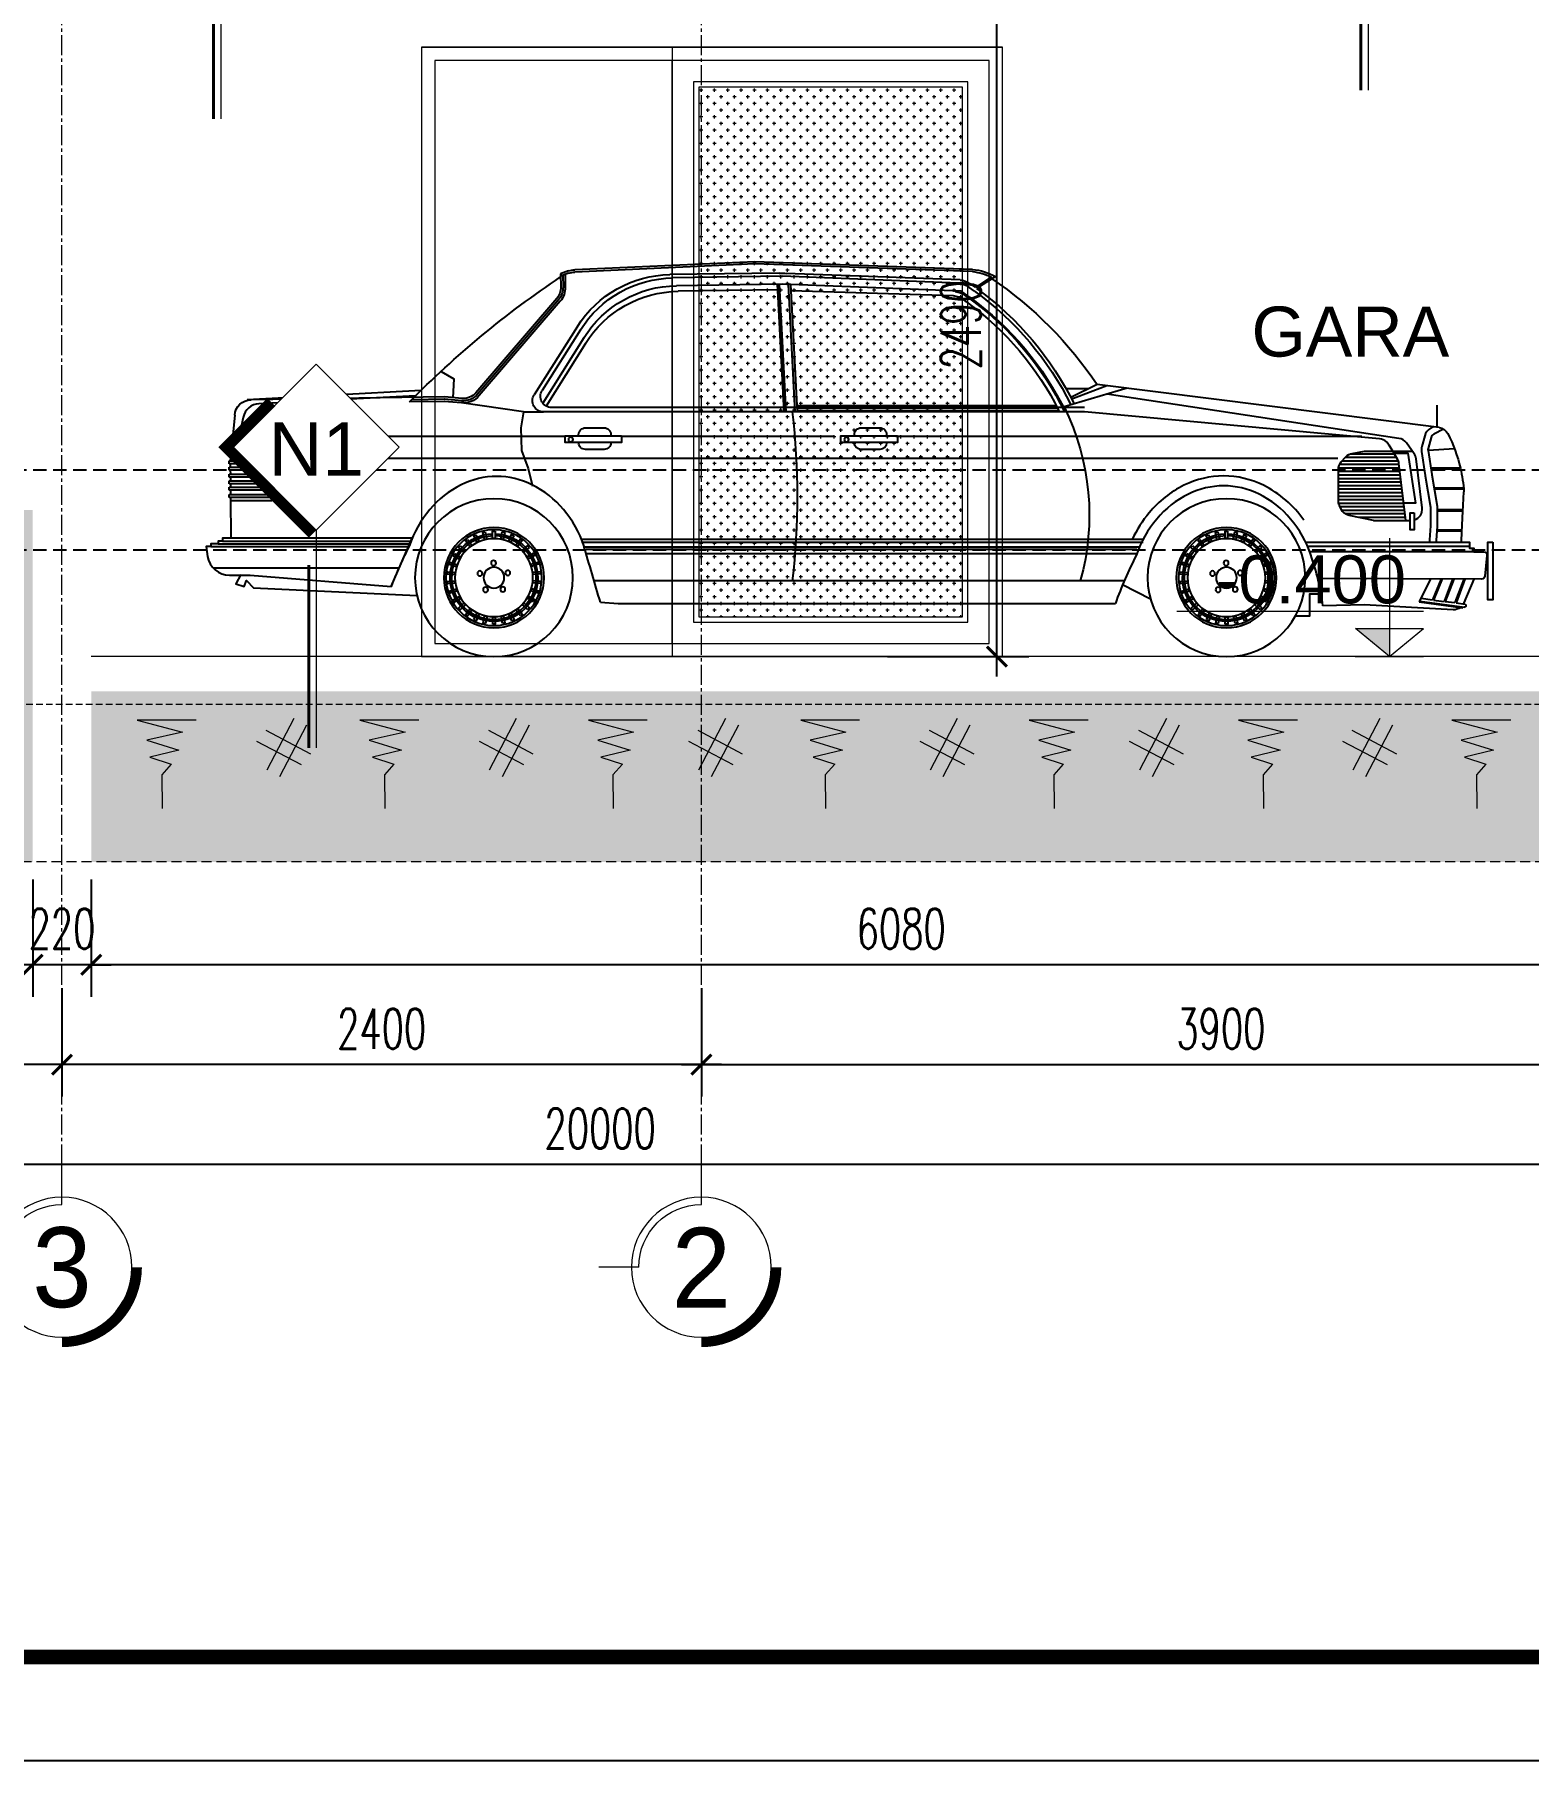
# Model space of a CAD drawing. Header units: millimetres. Extents: x -229618 to 2906, y -178063 to 96806.
# Drawn here: x -111462 to -105854, y -155647 to -149171 of the extents above; entities that cross this region are included whole.
import ezdxf
from ezdxf.enums import TextEntityAlignment as Align

# ---------------------------------------------------------------- set-up
doc = ezdxf.new("R2010")
doc.units = ezdxf.units.MM
doc.header["$LTSCALE"] = 200
doc.header["$MEASUREMENT"] = 0
doc.set_wipeout_variables(frame=1)
doc.header["$PDMODE"] = 3
doc.header["$PDSIZE"] = 50
for name, pattern in [('CENTER', [2, 1.25, -0.25, 0.25, -0.25]), ('CENTER2', [1.125, 0.75, -0.125, 0.125, -0.125]), ('DASHED2', [0.375, 0.25, -0.125])]:
    doc.linetypes.add(name, pattern=pattern)
doc.layers.get('0').update_dxf_attribs({"color": 95, "linetype": 'CONTINUOUS'})
doc.layers.get('DEFPOINTS').update_dxf_attribs({"linetype": 'CONTINUOUS'})
for name, color, linetype, lineweight in [('cat', 1, 'CONTINUOUS', 40), ('hatch', 250, 'CONTINUOUS', 5), ('nho', 252, 'CONTINUOUS', 15), ('thay', 7, 'CONTINUOUS', 18), ('tim', 18, 'CENTER2', 9)]:
    doc.layers.add(name, color=color, linetype=linetype, lineweight=lineweight)
for name, color, linetype in [('DIM', 251, 'CONTINUOUS'), ('KHUNGTEN', 7, 'CONTINUOUS'), ('MANH', 9, 'CONTINUOUS'), ('NOITHAT', 99, 'CONTINUOUS'), ('TEXT', 33, 'CONTINUOUS'), ('TRUC', 251, 'CENTER')]:
    doc.layers.add(name, color=color, linetype=linetype)
doc.layers.add('in', color=203, linetype='CONTINUOUS', lineweight=5, plot=False)
doc.styles.add('Aria H iso', font='Vharial_0.ttf')
doc.styles.add('Arial N  iso', font='vnarialn_0.ttf')
doc.styles.add('CHU HOA Day', font='Vharial_0.ttf')
doc.styles.add('dam', font='Vhavanb_0.ttf', dxfattribs={"width": 0.9, "height": 450})
doc.styles.add('Scale', font='vnsimli.shx', dxfattribs={"width": 0.65, "bigfont": 'bigfont.shx'})
doc.dimstyles.new('Scale', dxfattribs={"dimscale": 75, "dimtxt": 2, "dimasz": 1, "dimexe": 1.6, "dimexo": 0, "dimgap": 0.8, "dimtad": 1, "dimdec": 0, "dimzin": 0, "dimdsep": 46, "dimtxsty": 'Scale', "dimblk": 'ARCHTICK', "dimcen": 0.1, "dimdle": 1, "dimclrd": 256, "dimclre": 256, "dimclrt": 3, "dimadec": 0, "dimazin": 0, "dimtfac": 1, "dimtdec": 0, "dimtix": 1, "dimtmove": 2, "dimatfit": 3, "dimldrblk": 'ARCHTICK', "dimfxl": 0, "dimtolj": 1, "dimtzin": 0, "dimarcsym": 0})

# ---------------------------------------------------------------- blocks, each defined once
blk = doc.blocks.new('KhungA3')
at = {"layer": 'DEFPOINTS', "color": 8}
blk.add_lwpolyline([(-3.738, 3.813), (416.305, 3.813), (416.305, 300.813), (-3.738, 300.813)], close=True, dxfattribs=at)
at = {"layer": 'KHUNGTEN', "color": 4, "const_width": 0.724}
blk.add_lwpolyline([(7.542, 8.987), (411.131, 8.987), (411.131, 295.639), (7.542, 295.639)], close=True, dxfattribs=at)
blk = doc.blocks.new('_ArchTick')
at = {"color": 0, "linetype": 'ByBlock', "const_width": 0.15}
blk.add_lwpolyline([(-0.5, -0.5), (0.5, 0.5)], dxfattribs=at)
blk = doc.blocks.new('*D2435')
at = {"layer": 'DEFPOINTS', "color": 0, "linetype": 'Continuous'}
for p in [(-111358.9, -152748.3), (-108958.9, -152748.3), (-111358.9, -153035.8)]:
    blk.add_point(p, dxfattribs=at)
at = {"layer": 'DIM', "linetype": 'Continuous', "lineweight": -2}
for p, q in [((-111358.9, -152748.3), (-111358.9, -153155.8)), ((-108958.9, -152748.3), (-108958.9, -153155.8)), ((-108883.9, -153035.8), (-111433.9, -153035.8))]:
    blk.add_line(p, q, dxfattribs=at)
at = {"layer": 'DIM', "linetype": 'Continuous', "lineweight": -2, "xscale": 75, "yscale": 75, "zscale": 75, "rotation": 180}
blk.add_blockref('_ArchTick', (-111358.9, -153035.8), dxfattribs=at)
at = {"layer": 'DIM', "linetype": 'Continuous', "lineweight": -2, "xscale": 75, "yscale": 75, "zscale": 75}
blk.add_blockref('_ArchTick', (-108958.9, -153035.8), dxfattribs=at)
at = {"layer": 'DIM', "color": 3, "linetype": 'Continuous', "insert": (-110158.9, -152900.8), "char_height": 150, "attachment_point": 5, "style": 'Scale'}
blk.add_mtext('\\A1;2400', dxfattribs=at)
blk = doc.blocks.new('*D2437')
at = {"layer": 'DEFPOINTS', "color": 0, "linetype": 'Continuous'}
for p in [(-115558.9, -152748.3), (-111358.9, -152748.3), (-115558.9, -153035.8)]:
    blk.add_point(p, dxfattribs=at)
at = {"layer": 'DIM', "linetype": 'Continuous', "lineweight": -2}
for p, q in [((-115558.9, -152748.3), (-115558.9, -153155.8)), ((-111358.9, -152748.3), (-111358.9, -153155.8)), ((-111283.9, -153035.8), (-115633.9, -153035.8))]:
    blk.add_line(p, q, dxfattribs=at)
at = {"layer": 'DIM', "linetype": 'Continuous', "lineweight": -2, "xscale": 75, "yscale": 75, "zscale": 75, "rotation": 180}
blk.add_blockref('_ArchTick', (-115558.9, -153035.8), dxfattribs=at)
at = {"layer": 'DIM', "linetype": 'Continuous', "lineweight": -2, "xscale": 75, "yscale": 75, "zscale": 75}
blk.add_blockref('_ArchTick', (-111358.9, -153035.8), dxfattribs=at)
at = {"layer": 'DIM', "color": 3, "linetype": 'Continuous', "insert": (-113458.9, -152900.8), "char_height": 150, "attachment_point": 5, "style": 'Scale'}
blk.add_mtext('\\A1;4200', dxfattribs=at)
blk = doc.blocks.new('*D2439')
at = {"layer": 'DEFPOINTS', "color": 0, "linetype": 'Continuous'}
for p in [(-119338.9, -152748.3), (-99338.9, -152748.3), (-119338.9, -153410.8)]:
    blk.add_point(p, dxfattribs=at)
at = {"layer": 'DIM', "linetype": 'Continuous', "lineweight": -2}
for p, q in [((-119338.9, -152748.3), (-119338.9, -153530.8)), ((-99338.9, -152748.3), (-99338.9, -153530.8)), ((-99263.9, -153410.8), (-119413.9, -153410.8))]:
    blk.add_line(p, q, dxfattribs=at)
at = {"layer": 'DIM', "linetype": 'Continuous', "lineweight": -2, "xscale": 75, "yscale": 75, "zscale": 75, "rotation": 180}
blk.add_blockref('_ArchTick', (-119338.9, -153410.8), dxfattribs=at)
at = {"layer": 'DIM', "linetype": 'Continuous', "lineweight": -2, "xscale": 75, "yscale": 75, "zscale": 75}
blk.add_blockref('_ArchTick', (-99338.9, -153410.8), dxfattribs=at)
at = {"layer": 'DIM', "color": 3, "linetype": 'Continuous', "insert": (-109338.9, -153275.8), "char_height": 150, "attachment_point": 5, "style": 'Scale'}
blk.add_mtext('\\A1;20000', dxfattribs=at)
blk = doc.blocks.new('tr')
at = {"layer": 'thay', "ltscale": 600}
for p, q in [((0, -200), (0, 0)), ((313.2, -513.2), (513.2, -513.2))]:
    blk.add_line(p, q, dxfattribs=at)
at = {"layer": 'thay', "ltscale": 600, "const_width": 50}
blk.add_lwpolyline([(-375, -513.2, 0.414214), (0, -888.2, 0.414214)], format="xyb", dxfattribs=at)
at = {"layer": 'thay', "ltscale": 600}
blk.add_circle((0, -513.2), 350, dxfattribs=at)
blk.add_arc((0, -513.2), 313.2, 0, 90, dxfattribs=at)
at = {"layer": 'TEXT', "linetype": 'Continuous', "style": 'Aria H iso'}
blk.add_attdef('A', text='', height=350, dxfattribs=at).set_placement((0, -670.6), align=Align.CENTER)
blk = doc.blocks.new('oto123')
at = {"layer": 'NOITHAT'}
for p, q in [((1003.2, 1529.5), (1863.1, 1559.9)), ((1003.5, 1520.7), (1863.4, 1551.1)), ((1052.7, 1488.2), (1739.3, 1514)), ((1059.2, 1475.7), (1753.7, 1502.3)), ((1753.7, 1502.3), (2187, 1495.8)), ((1766.9, 1515.3), (2199.1, 1508.8)), ((1863.4, 1551.1), (2574.5, 1519)), ((1863.8, 1559.9), (2574.5, 1528.2)), ((2599.3, 1523.4), (2630.8, 1512.6)), ((2599.3, 1514.2), (2630.6, 1503.4)), ((989.5, 1458.1), (1013.8, 1474.2)), ((995, 1443.5), (1017.7, 1459.7)), ((1013, 1418.5), (1047.8, 1443.4)), ((1047.8, 1443.4), (1755.1, 1471.4)), ((1755.1, 1471.4), (2172.8, 1465.2)), ((1774.4, 1449.1), (2166.3, 1443.2)), ((1015.6, 1414.9), (1030.7, 1425.7)), ((2564.5, 1303.9), (2735, 1034.1)), ((2532.5, 1237), (2687.7, 989.7)), ((2539.1, 1258.9), (2700.9, 1000.9)), ((2552.4, 1290.8), (2703.5, 1051.7)), ((-841, 904.8), (510.7, 1075.1)), ((3088.6, 1025.6), (3853.7, 1014.6)), ((561.4, 984.2), (2666.3, 984.2)), ((561.4, 966.6), (2697.8, 966.6)), ((2777.7, 966.6), (3022.9, 1002.2)), ((2777.7, 966.6), (2788.5, 904.3)), ((3088.4, 1008), (3227.6, 1006)), ((3088.5, 1016.8), (3218.7, 1015)), ((2788.5, 904.3), (2785.2, 813.9)), ((3918.5, 953.9), (3936, 773.4)), ((1342.5, 845.5), (1342.5, 844.8)), ((1368.9, 818.4), (1443.7, 818.4)), ((1470.1, 844.8), (1470.1, 845.5)), ((-439.6, 782.9), (3936, 782.9)), ((2785.2, 813.9), (2758.4, 743.5)), ((3718.8, 762.1), (3939.9, 762.1)), ((3939.9, 773.4), (3720.8, 773.4)), ((3935.9, 762.1), (3935.8, 748.2)), ((3939.9, 762.1), (3939.9, 773.4)), ((-925.2, 740.3), (-807.7, 740.3)), ((-924.2, 744.7), (-807.1, 744.7)), ((2758.4, 743.5), (2741.6, 673.2)), ((3705.8, 683.1), (3939.9, 683.1)), ((3939.9, 694.3), (3707, 694.3)), ((3709.6, 709.1), (3939.9, 709.1)), ((3939.9, 720.4), (3711.6, 720.4)), ((3713.8, 736.9), (3939.9, 736.9)), ((3939.9, 748.2), (3716.4, 748.2)), ((3935.4, 683.1), (3935.3, 669.2)), ((3935.6, 709.1), (3935.5, 694.3)), ((3935.7, 736.9), (3935.6, 720.4)), ((3939.9, 736.9), (3939.9, 748.2)), ((3939.9, 709.1), (3939.9, 720.4)), ((3939.9, 683.1), (3939.9, 694.3)), ((-934.3, 571.4), (-938.4, 651.4)), ((-937.6, 661.2), (-820.9, 661.2)), ((-937.2, 665.6), (-820.2, 665.6)), ((3939.9, 669.2), (3707.1, 669.2)), ((3710.4, 657.9), (3939.9, 657.9)), ((3939.9, 640.5), (3720.5, 640.5)), ((3732.2, 629.2), (3939.9, 629.2)), ((3935.1, 629.2), (3934.1, 467.5)), ((3935.2, 657.9), (3935.1, 640.5)), ((3939.9, 657.9), (3939.9, 669.2)), ((3939.9, 629.2), (3939.9, 640.5)), ((-934.7, 579.7), (-832.7, 579.7)), ((-930.2, 491.3), (-934.5, 575.3)), ((-934.5, 575.3), (-832.7, 575.3)), ((-930.6, 499.6), (-831.5, 499.6)), ((-930.4, 495.2), (-831.2, 495.2)), ((-928.2, 452.4), (-930.4, 495.2)), ((-977.9, 413.9), (-329.5, 413.9)), ((-960.2, 435.1), (-320.8, 435.1)), ((-942.4, 306.5), (-907.1, 213)), ((-937.7, 306.5), (-902.7, 213.6)), ((-898.1, 306.7), (-864.5, 217.3)), ((-893.5, 306.7), (-860, 217.9)), ((-852.7, 306.9), (-818.2, 223.4)), ((-848, 306.9), (-813.8, 224)), ((-805.9, 307.1), (-762, 216)), ((-907.1, 213), (-943, 207.5)), ((-763.7, 219.4), (-940.5, 195.6)), ((-762, 216), (-933.8, 192.9)), ((-864.5, 217.3), (-902.7, 213.6)), ((-818.2, 223.4), (-860, 217.9)), ((-769.2, 230.9), (-813.8, 224)), ((2402.9, 209.9), (438.9, 209.9)), ((2473.5, 215), (2402.9, 209.9))]:
    blk.add_line(p, q, dxfattribs=at)
for points in [[(913, 1501.6), (987.3, 1454.2)], [(927.9, 1499.5), (989.5, 1458.1)], [(1722.5, 1470.1), (1696.6, 966.6)], [(1731.3, 1470.5), (1705.4, 966.6)], [(1766.6, 1471.3), (1740.6, 966.6)], [(1775.4, 1471.1), (1749.4, 966.6)], [(3103, 1126.9), (3052.1, 1097.6), (3056, 1022.8)], [(392, 1060.2), (640.8, 986.4)], [(472.2, 1070.3), (611.3, 1017.5)], [(510.7, 1075.1), (614.6, 1024)], [(545.3, 1058.1), (635.6, 1058.1)], [(3181.2, 1050.8), (3869.1, 1014.7)], [(-832.7, 905), (-832.7, 993.9)], [(661.8, 971.2), (1696.8, 971.2)], [(666.7, 981), (1697.2, 981)], [(671.7, 990.7), (1697.7, 990.7)], [(2777.7, 966.6), (2697.9, 966.6)], [(-900.9, 821.5), (-796.5, 814.4)], [(-535.2, 870.1), (1305.6, 870.1)], [(1549.3, 870.1), (2389.7, 870.1)], [(2612.7, 870.1), (3877.4, 870.1)], [(-662.2, 803.2), (-717, 803.2), (-746.7, 606.1), (-700.1, 606.1)], [(-682, 758.5), (-446.7, 758.5)], [(-679.3, 772.4), (-456.9, 772.4)], [(-672.1, 786.4), (-469.6, 786.4)], [(-663.9, 800.3), (-488.3, 800.3)], [(-690.3, 688.9), (-442.3, 688.9)], [(-688.6, 702.8), (-442.3, 702.8)], [(-687, 716.8), (-442.3, 716.8)], [(-685.3, 730.7), (-442.3, 730.7)], [(-683.7, 744.6), (-442.6, 744.6)], [(-698.6, 619.3), (-442.3, 619.3)], [(-696.9, 633.2), (-442.3, 633.2)], [(-695.2, 647.2), (-442.3, 647.2)], [(-693.6, 661.1), (-442.3, 661.1)], [(-691.9, 675), (-442.3, 675)], [(-706.8, 549.7), (-524.5, 549.7)], [(-705.2, 563.6), (-469.5, 563.6)], [(-703.5, 577.6), (-455.6, 577.6)], [(-701.9, 591.5), (-448.8, 591.5)], [(-700.2, 605.4), (-443.5, 605.4)], [(329.2, 463), (2547.9, 463)], [(329.2, 451.4), (2547.9, 451.4)], [(343.9, 431.9), (2541.8, 431.9)], [(354, 423.3), (2529.4, 423.3)], [(3966.1, 456.6), (3221.5, 456.6)], [(3984.2, 445.7), (3225.7, 445.7)], [(4013.3, 434.8), (3230.2, 434.8)], [(354, 406), (2529.4, 406)], [(4003.5, 351), (3269.8, 351)], [(300.3, 227.5), (410.3, 283.4)], [(403.7, 299.1), (2498.4, 299.1)], [(3894.8, 325), (3913.8, 287), (3881.5, 277.5), (3872, 300.3), (3843.5, 271.8), (3198.2, 241.5)], [(-373.8, 247.2), (-328, 247.2), (-328, 159.4), (-272.1, 159.4)], [(-933.8, 192.9), (-934.3, 196.4)]]:
    blk.add_lwpolyline(points, dxfattribs=at)
for points in [[(2613.1, 1509.5), (2612.3, 1459.4, 0.183366), (2632.4, 1403.6), (2952, 1031, 0.242016), (3022.9, 1002.2), (3090.2, 1008.1)], [(2621.9, 1506.4), (2621.1, 1459.3, 0.183366), (2639.1, 1409.3), (2958.7, 1036.7, 0.242016), (3022.1, 1010.9), (3089.4, 1016.9)], [(2630.8, 1512.6), (2629.9, 1459.1, 0.183366), (2645.8, 1415.1), (2965.4, 1042.5, 0.242016), (3021.3, 1019.7), (3088.6, 1025.6)], [(1025.8, 1400.6), (1037.2, 1408.8, -0.128566), (1078.8, 1424.7), (1721.3, 1445.5)], [(-741.9, 540.1, -0.368856), (-773.4, 587.9), (-749.2, 781.2, -0.123254), (-741.5, 801.1), (-711.1, 844.2, -0.204264), (-681.7, 862.3), (471.9, 1036.5)], [(3203.4, 1030.4), (3822.9, 999.1, -0.348446), (3884.5, 945), (3922.4, 773.4)], [(-708.2, 538.4), (-681.5, 763.1, -0.103833), (-675.7, 780.3), (-643.6, 834.9, -0.063514), (-636.7, 843.7), (-632.2, 848.3, -0.175459), (-605, 861), (561.4, 966.6)], [(-858, 898.9), (-819.6, 879.2, -0.210837), (-808.5, 865.3), (-797, 822.8, -0.103942), (-796.5, 813.8), (-811, 718.9, -0.004933), (-811.1, 718.5), (-832.4, 594.9, 0.042738), (-832.7, 591.2), (-832.7, 515.9, 0.019208), (-832.6, 514.2), (-828.4, 459.6, -0.019208), (-828.4, 457.9), (-828.4, 452.4)], [(-818.1, 907.6), (-807.7, 902.3, -0.210837), (-783.4, 872.1), (-771.9, 829.6, -0.103942), (-770.8, 809.9), (-785.3, 715, -0.004933), (-785.4, 714.1), (-806.7, 590.8), (-806.7, 516.1), (-802.5, 461.6, -0.019208), (-802.3, 457.9), (-802.3, 452.4)], [(1470.1, 871.6), (1470.1, 877.3, 0.414214), (1443.7, 903.7), (1368.9, 903.7, 0.414214), (1342.5, 877.3)], [(2559.5, 871.6), (2559.5, 877.3, 0.414214), (2533, 903.7), (2458.3, 903.7, 0.414214), (2431.9, 877.3)], [(1342.5, 877.3), (1342.5, 871.6, 0.414214)], [(2431.9, 877.3), (2431.9, 871.6, 0.414214)], [(2431.9, 845.5), (2431.9, 844.8, 0.414214), (2458.3, 818.4), (2533, 818.4, 0.414214), (2559.5, 844.8), (2559.5, 845.5, 0.414214)], [(-581.2, 538.4), (-484.3, 557.8, 0.241182), (-452.8, 582.7), (-446.3, 597.1, 0.107128), (-442.3, 615.3), (-442.3, 739.4, 0.186661), (-453.8, 769), (-471.9, 788.9, 0.166023), (-496.8, 802.7), (-545.7, 811.3, 0.043667), (-553.3, 812), (-733.8, 812)], [(3722.5, 782.9), (3706.8, 693.3, 0.463939), (3771.5, 616), (3935, 614.9)], [(-305.9, 539.2, -0.126065), (-146, 676.8, -0.115541), (10.8, 713.6, -0.115541), (167.7, 676.8, -0.103996), (305.1, 568.6, -0.064164), (372.5, 463, -0.03051)], [(2473.5, 215), (2473.5, 215, 0.002778), (2538.8, 438.9, -0.090975), (2619, 580.6, -0.103996), (2743.8, 679, -0.115541), (2883.4, 711.7, -0.115541), (3023.1, 679, -0.103996), (3147.9, 580.6, -0.090975), (3228.1, 438.9, -0.026138), (3300.3, 277)], [(-380.8, 201), (-380.8, 201, -0.050884), (-333.8, 401.9, -0.090975), (-253.6, 543.7, -0.103996), (-128.8, 642, -0.115541), (10.8, 674.7, -0.115541), (150.5, 642, -0.103996), (275.3, 543.7, -0.090975), (355.5, 401.9, -0.030893), (438.9, 209.9)], [(-581.2, 538.4), (-726.1, 538.4, -0.451148)], [(-312.8, 452.4), (-960.2, 452.4), (-960.2, 428), (-977.9, 428), (-977.9, 413.9), (-1016.3, 413.9, 0.443515), (-1029.4, 399.4), (-1021.3, 318.1, 0.38675), (-1008.1, 306.2), (-362.8, 309)], [(3217, 467.6), (3966.1, 467.5), (3966.1, 456.6), (3984.2, 456.6), (3984.2, 445.7), (4013.3, 445.7), (4013.3, 434.8), (4031.5, 434.8), (4025.3, 396.2, -0.368085), (3938.4, 322.2), (3857, 322.2), (3300.3, 277), (3217, 467.6)], [(-977.9, 306.4), (-938.6, 212.1, 0.023782), (-936.8, 208.3)], [(-924.8, 194.1, 0.17944), (-895.5, 185.1), (-544.7, 204.6), (-380.8, 201)]]:
    blk.add_lwpolyline(points, format="xyb", dxfattribs=at)
for points in [[(1300.3, 871.6), (1300.3, 845.5), (1523.3, 845.5), (1523.3, 871.6)], [(2389.7, 871.6), (2389.7, 845.5), (2612.7, 845.5), (2612.7, 871.6)], [(-741.9, 568.5), (-741.9, 501.2), (-726.1, 501.2), (-726.1, 568.5)], [(-78.8, 478.3), (-67.1, 452), (-58.4, 455.9), (-70.1, 482.2)], [(-42.5, 491), (-36.6, 462.9), (-27.2, 464.9), (-33.2, 493)], [(-4.4, 495.9), (-4.4, 467.2), (5.2, 467.2), (5.2, 495.9)], [(34, 492.8), (28, 464.7), (37.4, 462.7), (43.3, 490.8)], [(70.8, 481.8), (59.1, 455.6), (67.9, 451.7), (79.6, 477.9)], [(2815.4, 478.3), (2827.1, 452), (2835.9, 455.9), (2824.2, 482.2)], [(2851.7, 491), (2857.7, 462.9), (2867.1, 464.9), (2861.1, 493)], [(2889.9, 495.9), (2889.9, 467.2), (2899.5, 467.2), (2899.5, 495.9)], [(2928.2, 492.8), (2922.2, 464.7), (2931.6, 462.7), (2937.6, 490.8)], [(2965.1, 481.8), (2953.4, 455.6), (2962.1, 451.7), (2973.8, 477.9)], [(-1052, 452.3), (-1052, 224.9), (-1032.5, 224.9), (-1032.5, 452.3)], [(-139.6, 431.8), (-118.3, 412.6), (-111.9, 419.7), (-133.2, 438.9)], [(-111.7, 458.2), (-94.8, 435), (-87, 440.6), (-103.9, 463.9)], [(104.6, 463.4), (87.7, 440.1), (95.5, 434.5), (112.3, 457.8)], [(133.8, 438.3), (112.4, 419.1), (118.9, 412), (140.2, 431.2)], [(2754.6, 431.8), (2775.9, 412.6), (2782.4, 419.7), (2761, 438.9)], [(2782.6, 458.2), (2799.5, 435), (2807.2, 440.6), (2790.3, 463.9)], [(2998.8, 463.4), (2982, 440.1), (2989.7, 434.5), (3006.6, 457.8)], [(3028, 438.3), (3006.7, 419.1), (3013.1, 412), (3034.4, 431.2)], [(-176.3, 364.7), (-149, 355.8), (-146, 364.9), (-173.4, 373.8)], [(-161.5, 400.2), (-136.6, 385.8), (-131.8, 394.1), (-156.7, 408.5)], [(157.1, 407.8), (132.3, 393.4), (137, 385.1), (161.9, 399.5)], [(173.6, 373), (146.3, 364.1), (149.3, 355), (176.6, 363.9)], [(2717.9, 364.7), (2745.2, 355.8), (2748.2, 364.9), (2720.9, 373.8)], [(2732.7, 400.2), (2757.6, 385.8), (2762.4, 394.1), (2737.5, 408.5)], [(3051.4, 407.8), (3026.5, 393.4), (3031.3, 385.1), (3056.2, 399.5)], [(3067.9, 373), (3040.5, 364.1), (3043.5, 355), (3070.8, 363.9)], [(-182.5, 288.4), (-153.9, 291.4), (-154.9, 300.9), (-183.5, 297.9)], [(-183.4, 326.9), (-154.8, 323.9), (-153.8, 333.4), (-182.4, 336.4)], [(183.4, 297.1), (154.8, 300.1), (153.8, 290.6), (182.4, 287.6)], [(182.5, 335.6), (153.9, 332.6), (154.9, 323), (183.5, 326)], [(2711.7, 288.4), (2740.3, 291.4), (2739.3, 300.9), (2710.7, 297.9)], [(2710.8, 326.9), (2739.4, 323.9), (2740.4, 333.4), (2711.8, 336.4)], [(3077.7, 297.1), (3049.1, 300.1), (3048.1, 290.6), (3076.7, 287.6)], [(3076.8, 335.6), (3048.2, 332.6), (3049.2, 323), (3077.8, 326)], [(-173.6, 251), (-146.3, 259.8), (-149.3, 269), (-176.6, 260.1)], [(-157.1, 216.2), (-132.3, 230.6), (-137, 238.9), (-161.9, 224.5)], [(-133.8, 185.6), (-112.4, 204.8), (-118.9, 212), (-140.2, 192.7)], [(139.6, 192.1), (118.3, 211.4), (111.9, 204.2), (133.2, 185)], [(161.5, 223.8), (136.6, 238.1), (131.8, 229.8), (156.7, 215.5)], [(176.3, 259.3), (149, 268.2), (146, 259.1), (173.4, 250.2)], [(2720.6, 251), (2748, 259.8), (2745, 269), (2717.7, 260.1)], [(2737.1, 216.2), (2762, 230.6), (2757.2, 238.9), (2732.3, 224.5)], [(2760.5, 185.6), (2781.8, 204.8), (2775.4, 212), (2754, 192.7)], [(3033.9, 192.1), (3012.5, 211.4), (3006.1, 204.2), (3027.5, 185)], [(3055.8, 223.8), (3030.9, 238.1), (3026.1, 229.8), (3051, 215.5)], [(3070.6, 259.3), (3043.2, 268.2), (3040.3, 259.1), (3067.6, 250.2)], [(-104.6, 160.6), (-87.7, 183.8), (-95.5, 189.4), (-112.3, 166.2)], [(-70.8, 142.1), (-59.1, 168.4), (-67.9, 172.3), (-79.6, 146)], [(-34, 131.1), (-28, 159.2), (-37.4, 161.2), (-43.3, 133.1)], [(4.4, 128), (4.4, 156.7), (-5.2, 156.7), (-5.2, 128)], [(42.5, 132.9), (36.6, 161), (27.2, 159), (33.2, 130.9)], [(78.8, 145.7), (67.1, 171.9), (58.4, 168), (70.1, 141.8)], [(111.7, 165.7), (94.8, 189), (87, 183.3), (103.9, 160.1)], [(2789.6, 160.6), (2806.5, 183.8), (2798.8, 189.4), (2781.9, 166.2)], [(2823.4, 142.1), (2835.1, 168.4), (2826.3, 172.3), (2814.7, 146)], [(2860.3, 131.1), (2866.2, 159.2), (2856.9, 161.2), (2850.9, 133.1)], [(2898.6, 128), (2898.6, 156.7), (2889, 156.7), (2889, 128)], [(2936.8, 132.9), (2930.8, 161), (2921.4, 159), (2927.4, 130.9)], [(2973.1, 145.7), (2961.4, 171.9), (2952.6, 168), (2964.3, 141.8)], [(3005.9, 165.7), (2989, 189), (2981.3, 183.3), (2998.2, 160.1)]]:
    blk.add_lwpolyline(points, close=True, dxfattribs=at)
for centre, radius in [((1501.2, 857.5), 9.04), ((2590.6, 857.5), 9.04), ((0, 312), 312), ((2894.2, 312), 312), ((0, 312), 198.1), ((0, 312), 189.4), ((2894.2, 312), 198.1), ((2894.2, 312), 189.4), ((0, 312), 153.9), ((2894.2, 312), 153.9), ((-54.5, 331), 9.91), ((0, 312), 41), ((1.3, 369.7), 9.91), ((2839.7, 331), 9.91), ((2894.2, 312), 41), ((2895.5, 369.7), 9.91), ((-35, 266), 9.91), ((32.9, 264.5), 9.91), ((55.3, 328.6), 9.91), ((2859.3, 266), 9.91), ((2927.1, 264.5), 9.91), ((2949.5, 328.6), 9.91)]:
    blk.add_circle(centre, radius, dxfattribs=at)
for centre, radius, start, end in [((1024.2, 1301.5), 228.9, 95.38116, 119.05525), ((1024.2, 1301.5), 220.1, 95.38116, 115.93934), ((1763.6, 1295.2), 220.1, 89.13906, 96.33595), ((2192.4, 1068.7), 440.2, 32.2958, 89.13906), ((2570.6, 1440.2), 88, 70.93902, 87.44033), ((2570.5, 1431), 88, 70.93902, 87.40929), ((1808, 199.1), 1565.3, 124.26052, 145.97044), ((1715.5, 447), 1242.9, 125.86376, 153.67983), ((1715.5, 447), 1229.7, 125.86376, 153.57349), ((1062.4, 1400.7), 88, 96.33595, 123.49187), ((1068.9, 1388.2), 88, 96.33595, 125.64044), ((1082, 1354.2), 88, 96.33595, 125.64044), ((2159.6, 1003.1), 440.2, 32.09842, 89.13906), ((2166.2, 1025.1), 440.2, 32.09968, 89.13906), ((2180.3, 1055.7), 440.2, 32.29453, 89.13906), ((531.8, -1646.8), 3782.2, 44.53969, 56.29495), ((1715.5, 447), 1198.9, 125.86376, 154.31621), ((1715.5, 447), 1194.5, 125.86376, 154.21463), ((1715.5, 447), 1176.9, 125.86376, 153.54608), ((2666.3, 1028.2), 44, 270, 32.29453), ((2697.8, 1010.6), 44, 270, 32.2958), ((1514.3, 559.2), 972.4, 153.93757, 195.5089), ((4551.3, 632.9), 2855.3, 173.288, 186.712), ((3852.7, 948.6), 66, 4.56263, 89.17705), ((-835.5, 861.1), 44, 97.18317, 153.21137), ((-332.7, 607.2), 607.3, 153.21137, 166.91146), ((1368.9, 844.8), 26.4, 180, 270), ((1443.7, 844.8), 26.4, 270, 0), ((-332.7, 607.2), 607.3, 166.91146, 175.82858), ((0, 312), 173.2, 91.44759, 88.27769), ((0, 312), 166, 91.51047, 88.20288), ((2894.2, 312), 173.2, 91.44759, 88.27769), ((2894.2, 312), 166, 91.51047, 88.20288), ((-940.1, 201.9), 6.29, 117.45306, 266.53643)]:
    blk.add_arc(centre, radius, start, end, dxfattribs=at)
blk = doc.blocks.new('*D2461')
at = {"layer": 'DEFPOINTS', "color": 0, "linetype": 'Continuous'}
for p in [(-108260.2, -149015), (-107849.7, -149015), (-108260.2, -151504.9)]:
    blk.add_point(p, dxfattribs=at)
at = {"layer": 'DIM', "linetype": 'Continuous', "lineweight": -2}
for p, q in [((-107849.7, -151579.9), (-107849.7, -148940)), ((-108260.2, -149015), (-107729.7, -149015)), ((-108260.2, -151504.9), (-107729.7, -151504.9))]:
    blk.add_line(p, q, dxfattribs=at)
at = {"layer": 'DIM', "linetype": 'Continuous', "lineweight": -2, "xscale": 75, "yscale": 75, "zscale": 75}
for p, rotation in [((-107849.7, -149015), 90), ((-107849.7, -151504.9), 270)]:
    blk.add_blockref('_ArchTick', p, dxfattribs=dict(at, rotation=rotation))
at = {"layer": 'DIM', "color": 3, "linetype": 'Continuous', "insert": (-107984.7, -150259.9), "char_height": 150, "attachment_point": 5, "rotation": 90, "style": 'Scale'}
blk.add_mtext('\\A1;2490', dxfattribs=at)
blk = doc.blocks.new('nendat')
at = {"layer": 'hatch', "linetype": 'Continuous'}
for p, q in [((-40.9, 77.9), (60.5, -115.2)), ((7.2, 103.2), (108.6, -90)), ((-56.8, -29.8), (110.3, 57.9)), ((-21.9, -70.2), (145.2, 17.5))]:
    blk.add_line(p, q, dxfattribs=at)
blk = doc.blocks.new('*D2493')
at = {"layer": 'DEFPOINTS', "color": 0, "linetype": 'Continuous'}
for p in [(-108958.9, -152748.3), (-105058.9, -152748.3), (-105058.9, -153035.8)]:
    blk.add_point(p, dxfattribs=at)
at = {"layer": 'DIM', "linetype": 'Continuous', "lineweight": -2}
for p, q in [((-108958.9, -152748.3), (-108958.9, -153155.8)), ((-105058.9, -152748.3), (-105058.9, -153155.8)), ((-109033.9, -153035.8), (-104983.9, -153035.8))]:
    blk.add_line(p, q, dxfattribs=at)
at = {"layer": 'DIM', "linetype": 'Continuous', "lineweight": -2, "xscale": 75, "yscale": 75, "zscale": 75, "rotation": 180}
blk.add_blockref('_ArchTick', (-108958.9, -153035.8), dxfattribs=at)
at = {"layer": 'DIM', "linetype": 'Continuous', "lineweight": -2, "xscale": 75, "yscale": 75, "zscale": 75}
blk.add_blockref('_ArchTick', (-105058.9, -153035.8), dxfattribs=at)
at = {"layer": 'DIM', "color": 3, "linetype": 'Continuous', "insert": (-107008.9, -152900.8), "char_height": 150, "attachment_point": 5, "style": 'Scale'}
blk.add_mtext('\\A1;3900', dxfattribs=at)
blk = doc.blocks.new('kyhieu1')
at = {"layer": 'cat', "ltscale": 600}
blk.add_line((27.5, -131), (27.5, -816.6), dxfattribs=at)
at = {"color": 15, "linetype": 'Continuous'}
blk.add_wipeout([(0, 0), (311.1, 311.1), (0, 622.3), (-311.1, 311.1)], dxfattribs=at).dxf.layer = 'thay'
at = {"linetype": 'Continuous'}
blk.add_wipeout([(0, 622.3), (-311.1, 311.1), (0, 0), (311.1, 311.1)], dxfattribs=at).dxf.layer = 'DIM'
at = {"layer": 'thay', "ltscale": 600}
blk.add_line((0, 0), (0, -816.6), dxfattribs=at)
at = {"layer": 'thay', "color": 15, "linetype": 'Continuous'}
blk.add_lwpolyline([(0, 0), (311.1, 311.1), (0, 622.3), (-311.1, 311.1)], close=True, dxfattribs=at)
at = {"layer": 'thay', "color": 1, "linetype": 'Continuous', "const_width": 40}
blk.add_lwpolyline([(14.1, -14.1), (339.4, 311.1), (169.7, 480.8)], dxfattribs=at)
at = {"layer": 'TEXT', "style": 'CHU HOA Day'}
blk.add_attdef('N1', text='', height=200, dxfattribs=at).set_placement((0, 304.1), align=Align.MIDDLE)
blk = doc.blocks.new('*D2500')
at = {"layer": 'DEFPOINTS', "color": 0}
for p in [(-111248.9, -152340.9), (-105168.9, -152340.9), (-111248.9, -152660.8)]:
    blk.add_point(p, dxfattribs=at)
at = {"layer": 'DIM', "lineweight": -2}
for p, q in [((-111248.9, -152340.9), (-111248.9, -152780.8)), ((-105168.9, -152340.9), (-105168.9, -152780.8)), ((-105093.9, -152660.8), (-111323.9, -152660.8))]:
    blk.add_line(p, q, dxfattribs=at)
at = {"layer": 'DIM', "lineweight": -2, "xscale": 75, "yscale": 75, "zscale": 75, "rotation": 180}
blk.add_blockref('_ArchTick', (-111248.9, -152660.8), dxfattribs=at)
at = {"layer": 'DIM', "lineweight": -2, "xscale": 75, "yscale": 75, "zscale": 75}
blk.add_blockref('_ArchTick', (-105168.9, -152660.8), dxfattribs=at)
at = {"layer": 'DIM', "color": 3, "insert": (-108208.9, -152525.8), "char_height": 150, "attachment_point": 5, "style": 'Scale'}
blk.add_mtext('\\A1;6080', dxfattribs=at)
blk = doc.blocks.new('*D2501')
at = {"layer": 'DEFPOINTS', "color": 0}
for p in [(-111468.9, -152340.9), (-111248.9, -152340.9), (-111468.9, -152660.8)]:
    blk.add_point(p, dxfattribs=at)
at = {"layer": 'DIM', "lineweight": -2}
for p, q in [((-111468.9, -152340.9), (-111468.9, -152780.8)), ((-111248.9, -152340.9), (-111248.9, -152780.8)), ((-111468.9, -152660.8), (-111543.9, -152660.8)), ((-111248.9, -152660.8), (-111468.9, -152660.8)), ((-111248.9, -152660.8), (-111173.9, -152660.8))]:
    blk.add_line(p, q, dxfattribs=at)
at = {"layer": 'DIM', "lineweight": -2, "xscale": 75, "yscale": 75, "zscale": 75}
blk.add_blockref('_ArchTick', (-111468.9, -152660.8), dxfattribs=at)
at = {"layer": 'DIM', "lineweight": -2, "xscale": 75, "yscale": 75, "zscale": 75, "rotation": 180}
blk.add_blockref('_ArchTick', (-111248.9, -152660.8), dxfattribs=at)
at = {"layer": 'DIM', "color": 3, "insert": (-111358.9, -152525.8), "char_height": 150, "attachment_point": 5, "style": 'Scale'}
blk.add_mtext('\\A1;220', dxfattribs=at)
blk = doc.blocks.new('*D2502')
at = {"layer": 'DEFPOINTS', "color": 0}
for p in [(-115008.9, -152340.9), (-111468.9, -152340.9), (-115008.9, -152660.8)]:
    blk.add_point(p, dxfattribs=at)
at = {"layer": 'DIM', "lineweight": -2}
for p, q in [((-115008.9, -152340.9), (-115008.9, -152780.8)), ((-111468.9, -152340.9), (-111468.9, -152780.8)), ((-111393.9, -152660.8), (-115083.9, -152660.8))]:
    blk.add_line(p, q, dxfattribs=at)
at = {"layer": 'DIM', "lineweight": -2, "xscale": 75, "yscale": 75, "zscale": 75, "rotation": 180}
blk.add_blockref('_ArchTick', (-115008.9, -152660.8), dxfattribs=at)
at = {"layer": 'DIM', "lineweight": -2, "xscale": 75, "yscale": 75, "zscale": 75}
blk.add_blockref('_ArchTick', (-111468.9, -152660.8), dxfattribs=at)
at = {"layer": 'DIM', "color": 3, "insert": (-113238.9, -152525.8), "char_height": 150, "attachment_point": 5, "style": 'Scale'}
blk.add_mtext('\\A1;3540', dxfattribs=at)
blk = doc.blocks.new('cao do')
at = {"layer": 'thay'}
for p, q in [((0, 444.6), (0, 0)), ((798.2, 170.2), (-128.3, 170.2)), ((0, 0), (-127.9, 106.1)), ((127.9, 106.1), (-127.9, 106.1)), ((0, 0), (127.9, 106.1))]:
    blk.add_line(p, q, dxfattribs=at)
at = {"layer": 'thay', "ltscale": 600}
blk.add_line((128.3, 0), (-128.3, 0), dxfattribs=at)
at = {"layer": 'thay', "color": 150, "ltscale": 600}
blk.add_solid([(0, 0), (0, 106.1), (127.9, 106.1)], dxfattribs=at)
at = {"layer": 'TEXT', "style": 'Arial N  iso'}
blk.add_attdef('%%P0.000', text='', height=200, dxfattribs=at).set_placement((69.5, 290), align=Align.MIDDLE_LEFT)

msp = doc.modelspace()

# ---------------------------------------------------------------- hatches: boundary and pattern name
at = {"layer": 'hatch', "linetype": 'Continuous'}
h = msp.add_hatch(dxfattribs=at)
h.set_pattern_fill('CROSS', color=256, scale=100, style=0)
h.set_pattern_definition([(180, (-107978.904, -151154.865), (-25, 25), [12.5, -37.5]), (90, (-107985.154, -151161.115), (25, 25), [12.5, -37.5])])
h.paths.add_polyline_path([(-107978.9, -149368), (-108968.9, -149368), (-108968.9, -151354.9), (-107978.9, -151354.9)])
at = {"layer": 'nho', "linetype": 'Continuous'}
h = msp.add_hatch(dxfattribs=at)
h.set_pattern_fill('AR-CONC', color=256, scale=50, style=0)
h.set_pattern_definition([(130, (-95441.57, -152274.86), (-358.63, -31.376), [37.5, -412.5]), (185, (-95441.57, -152274.86), (69.3757, 376.096), [30, -330]), (79.5486, (-95471.46, -152277.48), (-289.2547, 344.7198), [31.87, -350.571]), (133.8158, (-95441.57, -152174.86), (-533.6205, -82.7595), [56.25, -618.75]), (83.3644, (-95486.04, -152181.76), (-467.331, 487.059), [47.805, -525.856]), (188.8158, (-95441.57, -152174.86), (-467.331, 487.059), [45, -495]), (159, (-95491.57, -152199.86), (-298.4535, -201.3094), [37.5, -412.5]), (214, (-95491.57, -152199.86), (-121.6577, 362.575), [30, -330]), (108.5486, (-95516.44, -152216.64), (-420.1113, 161.2652), [31.87, -350.571]), (142.5, (-95441.57, -152274.86), (-6.0799, 166.4469), [0, -326, 0, -335, 0, -331.25]), (172.5, (-95441.57, -152274.86), (-131.5348, 197.2059), [0, -191, 0, -318.5, 0, -126.25]), (212.5, (-95330.07, -152274.86), (-266.9112, -11.27744), [0, -125, 0, -390, 0, -517.5]), (222.5, (-95280.07, -152274.86), (-291.593, 50.0525), [0, -162.5, 0, -259, 0, -367.5])])
h.paths.add_polyline_path([(-116758.9, -150984.9), (-115668.9, -150984.9), (-115668.9, -151104.9), (-116758.9, -151104.9)])
h.paths.add_polyline_path([(-117295.8, -150984.9), (-116758.9, -150984.9), (-116758.9, -151104.9), (-117295.8, -151104.9), (-117295.8, -151096.7), (-117258.5, -151088.3), (-117295.8, -151078.4)])
h.paths.add_polyline_path([(-117323.3, -150984.9), (-117295.8, -150984.9), (-117295.8, -151043.2), (-117323.3, -151043.2)])
h.paths.add_polyline_path([(-119118.9, -150984.9), (-117323.3, -150984.9), (-117323.3, -151043.2), (-117428.4, -151043.2), (-117323.3, -151071.1), (-117323.3, -151102.8), (-117332.3, -151104.9), (-119118.9, -151104.9), (-119118.9, -151084.9)])
h.paths.add_polyline_path([(-116963.6, -151311.2), (-116915.5, -151336.5), (-116891.3, -151290.4), (-116939.4, -151265.2)], flags=16)
h.paths.add_polyline_path([(-117740.1, -151265.2), (-117764.3, -151311.2), (-117716.2, -151336.5), (-117692, -151290.4)], flags=16)
h.paths.add_polyline_path([(-116758.9, -151134.9), (-115668.9, -151134.9), (-115668.9, -152274.9), (-116758.9, -152274.9)])
h.paths.add_polyline_path([(-116128.4, -151290.4), (-116176.5, -151265.2), (-116200.6, -151311.2), (-116152.5, -151336.5)], flags=16)
h.paths.add_polyline_path([(-122260.7, -151584.9), (-119338.9, -151584.9), (-119338.9, -152274.9), (-122260.7, -152274.9)])
h.paths.add_polyline_path([(-119969.3, -151740.4), (-120017.4, -151715.2), (-120041.6, -151761.2), (-119993.5, -151786.5)], flags=16)
h.paths.add_polyline_path([(-120803, -151715.2), (-120827.2, -151761.2), (-120779.1, -151786.5), (-120754.9, -151740.4)], flags=16)
h.paths.add_polyline_path([(-121672.2, -151715.2), (-121696.4, -151761.2), (-121648.3, -151786.5), (-121624.1, -151740.4)], flags=16)
h.paths.add_polyline_path([(-103558.9, -151584.9), (-99558.9, -151584.9), (-99558.9, -151684.9), (-99558.9, -152274.9), (-103558.9, -152274.9)])
h.paths.add_polyline_path([(-99338.9, -151684.9), (-99338.9, -151634.9), (-95441.6, -151634.9), (-95441.6, -152274.9), (-99338.9, -152274.9)])
h.paths.add_polyline_path([(-104948.9, -151684.9), (-104948.9, -151584.9), (-103558.9, -151584.9), (-103558.9, -152274.9), (-104948.9, -152274.9)])
h.paths.add_polyline_path([(-108958.9, -151684.9), (-105168.9, -151684.9), (-105168.9, -152274.9), (-108958.9, -152274.9)])
h.paths.add_polyline_path([(-111248.9, -151684.9), (-108958.9, -151684.9), (-108958.9, -152274.9), (-111248.9, -152274.9)])
h.paths.add_polyline_path([(-115448.9, -151684.9), (-111468.9, -151684.9), (-111468.9, -152274.9), (-115448.9, -152274.9)])
h.paths.add_polyline_path([(-117782.7, -151033.4), (-117782.7, -150726.3), (-118007.7, -150726.3), (-118007.7, -151033.4)], flags=9)
h.paths.add_polyline_path([(-119118.9, -152274.9), (-119118.9, -151134.9), (-116758.9, -151134.9), (-116758.9, -152274.9)])
h = msp.add_hatch(dxfattribs=at)
h.set_pattern_fill('AR-SAND', color=256, scale=25, style=0)
h.set_pattern_definition([(142.5, (-48462.475, -151634.865), (1.574834, 48.170594), [0, -38, 0, -42.5, 0, -40.625]), (172.5, (-48462.475, -151634.865), (-44.24442, 70.55365), [0, -20.5, 0, -34.25, 0, -13.125]), (212.5, (-48431.725, -151634.865), (-77.853547, 0.141476), [0, -12.5, 0, -45, 0, -58.75]), (222.5, (-48431.725, -151634.865), (-75.153165, 21.94189), [0, -6.25, 0, -29.5, 0, -33.75])])
h.paths.add_polyline_path([(-115448.9, -151104.9), (-111468.9, -151104.9), (-111468.9, -151634.9), (-115448.9, -151634.9)])
h.paths.add_polyline_path([(-115448.9, -151634.9), (-111468.9, -151634.9), (-111468.9, -151684.9), (-115448.9, -151684.9)])
h.paths.add_polyline_path([(-111248.9, -151634.9), (-108958.9, -151634.9), (-108958.9, -151684.9), (-111248.9, -151684.9)])
h.paths.add_polyline_path([(-108958.9, -151634.9), (-105168.9, -151634.9), (-105168.9, -151684.9), (-108958.9, -151684.9)])
h.paths.add_polyline_path([(-115448.9, -150954.9), (-111468.9, -150954.9), (-111468.9, -151104.9), (-115448.9, -151104.9)])

# ---------------------------------------------------------------- linework, layer by layer
at = {"layer": 'hatch', "color": 251, "linetype": 'DASHED2', "ltscale": 0.5}
msp.add_line((-105168.9, -151684.9), (-115448.9, -151684.9), dxfattribs=at)
at = {"layer": 'hatch', "color": 251, "linetype": 'DASHED2', "ltscale": 0.75}
msp.add_line((-95441.6, -152274.9), (-122260.7, -152274.9), dxfattribs=at)
at = {"layer": 'hatch', "linetype": 'Continuous'}
msp.add_lwpolyline([(-107978.9, -149368), (-108968.9, -149368), (-108968.9, -151354.9), (-107978.9, -151354.9)], close=True, dxfattribs=at)
at = {"layer": 'in', "linetype": 'Continuous'}
msp.add_lwpolyline([(-123106.7, -155646.6), (-91603.5, -155646.6), (-91603.5, -133371.6), (-123106.7, -133371.6)], close=True, dxfattribs=at)
at = {"layer": 'nho', "linetype": 'Continuous'}
for points in [[(-107878.9, -149268), (-109958.9, -149268), (-109958.9, -151454.9), (-107878.9, -151454.9)], [(-107878.9, -149268), (-109068.9, -149268), (-109068.9, -151454.9), (-107878.9, -151454.9)], [(-107958.9, -149348), (-108988.9, -149348), (-108988.9, -151374.9), (-107958.9, -151374.9)]]:
    msp.add_lwpolyline(points, close=True, dxfattribs=at)
for points in [[(-110854.9, -151743.2), (-111076.1, -151743.2), (-110906.2, -151788.3), (-111040.7, -151818.5), (-110919.8, -151856.2), (-111028.7, -151882.2), (-110948.6, -151907.7), (-110983.9, -151947.7), (-110982.9, -152074.7)], [(-110019.6, -151743.2), (-110240.8, -151743.2), (-110070.9, -151788.3), (-110205.4, -151818.5), (-110084.5, -151856.2), (-110193.5, -151882.2), (-110113.3, -151907.7), (-110148.6, -151947.7), (-110147.6, -152074.7)], [(-109161.8, -151743.2), (-109383, -151743.2), (-109213.2, -151788.3), (-109347.7, -151818.5), (-109226.7, -151856.2), (-109335.7, -151882.2), (-109255.6, -151907.7), (-109290.8, -151947.7), (-109289.8, -152074.7)], [(-108364.8, -151743.2), (-108586, -151743.2), (-108416.2, -151788.3), (-108550.6, -151818.5), (-108429.7, -151856.2), (-108538.7, -151882.2), (-108458.6, -151907.7), (-108493.8, -151947.7), (-108492.8, -152074.7)], [(-107507, -151743.2), (-107728.3, -151743.2), (-107558.4, -151788.3), (-107692.9, -151818.5), (-107572, -151856.2), (-107680.9, -151882.2), (-107600.8, -151907.7), (-107636.1, -151947.7), (-107635.1, -152074.7)], [(-106721.5, -151743.2), (-106942.7, -151743.2), (-106772.8, -151788.3), (-106907.3, -151818.5), (-106786.4, -151856.2), (-106895.3, -151882.2), (-106815.2, -151907.7), (-106850.5, -151947.7), (-106849.5, -152074.7)], [(-105920.7, -151743.2), (-106142, -151743.2), (-105972.1, -151788.3), (-106106.6, -151818.5), (-105985.7, -151856.2), (-106094.6, -151882.2), (-106014.5, -151907.7), (-106049.8, -151947.7), (-106048.8, -152074.7)]]:
    msp.add_lwpolyline(points, dxfattribs=at)
at = {"layer": 'thay', "linetype": 'Continuous'}
for p, q in [((-110008.9, -149218), (-107828.9, -149218)), ((-109068.9, -149218), (-109068.9, -151504.9)), ((-109068.9, -151454.9), (-109068.9, -149268)), ((-105448.9, -151504.9), (-111248.9, -151504.9)), ((-110008.9, -151504.9), (-107828.9, -151504.9))]:
    msp.add_line(p, q, dxfattribs=at)
msp.add_lwpolyline([(-107828.9, -149218), (-110008.9, -149218), (-110008.9, -151504.9), (-107828.9, -151504.9)], close=True, dxfattribs=at)
at = {"layer": 'tim', "ltscale": 0.5}
for p, q in [((-111358.9, -153410.8), (-111358.9, -139012)), ((-108958.9, -153410.8), (-108958.9, -139012))]:
    msp.add_line(p, q, dxfattribs=at)
at = {"layer": 'TRUC', "linetype": 'DASHED2'}
for p, q in [((-95441.6, -150804.9), (-122218.1, -150804.9)), ((-95441.6, -151104.9), (-122218.1, -151104.9))]:
    msp.add_line(p, q, dxfattribs=at)

# ---------------------------------------------------------------- block references
at = {"layer": 'hatch', "linetype": 'Continuous', "xscale": -1}
for p in [(-110482, -151840.4), (-109646.7, -151840.4), (-108861.1, -151840.4), (-107991.9, -151840.4), (-107206.3, -151840.4), (-106405.6, -151840.4)]:
    msp.add_blockref('nendat', p, dxfattribs=at)
at = {"layer": 'KHUNGTEN', "xscale": 75, "yscale": 75, "zscale": 75.00000000000009}
msp.add_blockref('KhungA3', (-122826.4, -155932.6), dxfattribs=at)
at = {"layer": 'MANH', "xscale": -0.75, "yscale": 0.75, "zscale": 0.75}
for p in [(-111358.9, -153410.8), (-108958.9, -153410.8)]:
    msp.add_blockref('tr', p, dxfattribs=at)
at = {"layer": 'NOITHAT', "xscale": -0.9500000000116415, "yscale": 0.9499999999534339, "zscale": 0.95}
msp.add_blockref('oto123', (-106988.1, -151504.9), dxfattribs=at)
at = {"layer": 'thay', "linetype": 'Continuous'}
ref = msp.add_blockref('cao do', (-106376.3, -151504.9), dxfattribs=dict(at, xscale=-1))
ref.add_attrib('%%P0.000', '-0.400', dxfattribs={"layer": 'TEXT', "height": 180, "style": 'Arial N  iso'}).set_placement((-107026.8, -151214.9), align=Align.MIDDLE_LEFT)

# ---------------------------------------------------------------- texts
at = {"layer": 'TEXT', "style": 'Aria H iso'}
msp.add_text('GARA', height=187.5, dxfattribs=at).set_placement((-106894, -150378.9))
at = {"layer": 'TEXT', "linetype": 'Continuous', "style": 'dam'}
for s, p in [('3', (-111358.9, -153795.7)), ('2', (-108958.9, -153795.7))]:
    msp.add_text(s, height=300, dxfattribs=at).set_placement(p, align=Align.MIDDLE)

# ---------------------------------------------------------------- dimensions: what is measured, and where the dimension line sits
at = {"layer": 'DIM', "linetype": 'Continuous'}
dim = msp.add_aligned_dim(p1=(-108260.2, -151504.9), p2=(-108260.2, -149015), distance=-410.5, dimstyle='Scale', override={"dimfxl": 70}, dxfattribs=at)
dim.commit()
dim.dimension.update_dxf_attribs({"geometry": '*D2461', "text_midpoint": (-107984.7, -150259.9)})
at = {"layer": 'DIM'}
for base, p1, p2, picture, middle in [((-115008.9, -152660.8), (-111468.9, -152340.9), (-115008.9, -152340.9), '*D2502', (-113238.9, -152525.8)), ((-111468.9, -152660.8), (-111248.9, -152340.9), (-111468.9, -152340.9), '*D2501', (-111358.9, -152525.8)), ((-111248.9, -152660.8), (-105168.9, -152340.9), (-111248.9, -152340.9), '*D2500', (-108208.9, -152525.8))]:
    dim = msp.add_linear_dim(base=base, p1=p1, p2=p2, angle=180, dimstyle='Scale', dxfattribs=at)
    dim.commit()
    dim.dimension.update_dxf_attribs({"geometry": picture, "text_midpoint": middle})
at = {"layer": 'DIM', "linetype": 'Continuous'}
for base, p1, p2, picture, middle in [((-119338.9, -153410.8), (-99338.9, -152748.3), (-119338.9, -152748.3), '*D2439', (-109338.9, -153275.8)), ((-115558.9, -153035.8), (-111358.9, -152748.3), (-115558.9, -152748.3), '*D2437', (-113458.9, -152900.8)), ((-111358.9, -153035.8), (-108958.9, -152748.3), (-111358.9, -152748.3), '*D2435', (-110158.9, -152900.8)), ((-105058.9, -153035.8), (-108958.9, -152748.3), (-105058.9, -152748.3), '*D2493', (-107008.9, -152900.8))]:
    dim = msp.add_linear_dim(base=base, p1=p1, p2=p2, angle=180, dimstyle='Scale', dxfattribs=at)
    dim.commit()
    dim.dimension.update_dxf_attribs({"geometry": picture, "text_midpoint": middle})

# ---------------------------------------------------------------- next in the draw order: block references
ref = msp.add_blockref('kyhieu1', (-106455.6, -148563.2), dxfattribs=dict(at, xscale=-1))
ref.add_attrib('N1', 's2', dxfattribs={"layer": 'TEXT', "height": 200, "style": 'CHU HOA Day'}).set_placement((-106455.6, -148259.1), align=Align.MIDDLE)
ref = msp.add_blockref('kyhieu1', (-110763.2, -148670.4), dxfattribs=dict(at, xscale=-1))
ref.add_attrib('N1', 'st', dxfattribs={"layer": 'TEXT', "height": 200, "style": 'CHU HOA Day'}).set_placement((-110763.2, -148366.3), align=Align.MIDDLE)
ref = msp.add_blockref('kyhieu1', (-110404.5, -151030.1), dxfattribs=dict(at, xscale=-1))
ref.add_attrib('N1', 'n1', dxfattribs={"layer": 'TEXT', "height": 200, "style": 'CHU HOA Day'}).set_placement((-110404.5, -150726), align=Align.MIDDLE)

doc.saveas('drawing.dxf')
